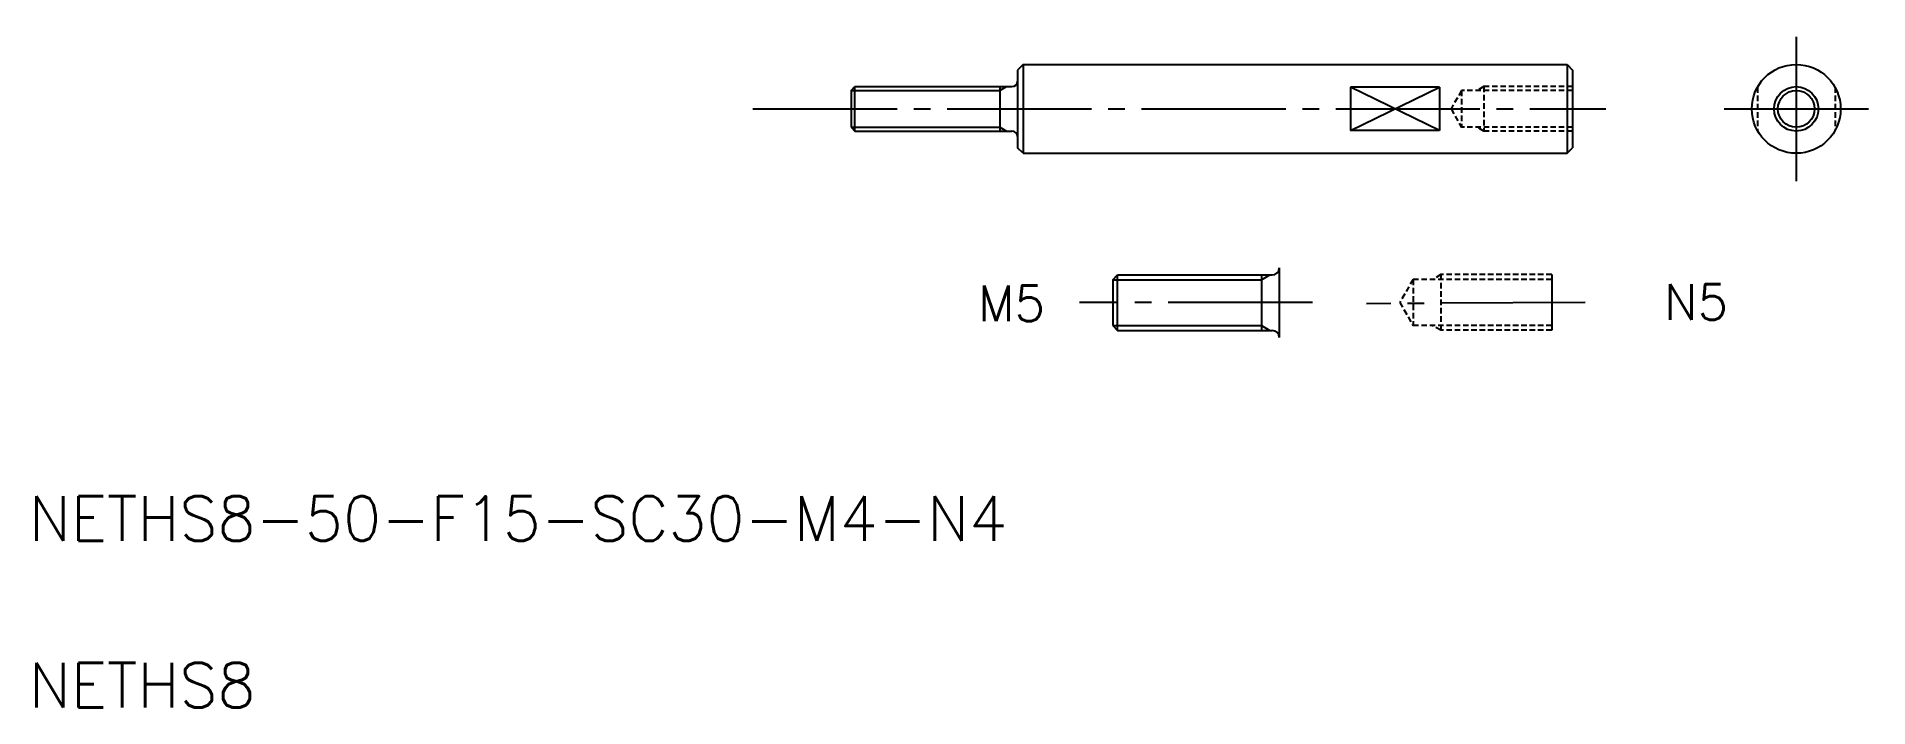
# Model space of a CAD drawing. Extents: x 11 to 176, y 62 to 122.
import ezdxf

# ---------------------------------------------------------------- set-up
doc = ezdxf.new("R2010")
doc.units = 0
doc.linetypes.add('CENTER', pattern=[17.5, 13, -1.5, 1.5, -1.5])
doc.linetypes.add('DASHED', pattern=[0.75, 0.5, -0.25])
doc.layers.get('0').update_dxf_attribs({"linetype": 'CONTINUOUS'})
doc.layers.add('CENTER', color=1, linetype='CENTER')
doc.styles.get("Standard").update_dxf_attribs({"font": 'txt', "bigfont": 'BIGFONT'})

msp = doc.modelspace()

# ---------------------------------------------------------------- linework, layer by layer
at = {"color": 7, "linetype": 'CONTINUOUS'}
for p, q in [((99.55, 119.88), (99.05, 119.38)), ((99.05, 119.38), (99.05, 112.38)), ((99.55, 119.88), (148.55, 119.88)), ((99.55, 119.88), (99.55, 111.88)), ((148.55, 119.88), (149.05, 119.38)), ((148.55, 119.88), (148.55, 111.88)), ((149.05, 119.38), (149.05, 112.38)), ((84.05, 117.53), (84.4, 117.88)), ((84.05, 117.53), (84.05, 114.23)), ((84.4, 117.88), (98.55, 117.88)), ((84.4, 113.88), (84.4, 117.88)), ((97.45, 117.88), (97.45, 113.88)), ((129.05, 117.82), (129.05, 113.94)), ((137.05, 117.82), (129.05, 117.82)), ((137.05, 117.82), (137.05, 113.94)), ((84.05, 114.23), (84.4, 113.88)), ((84.4, 113.88), (98.55, 113.88)), ((137.05, 113.94), (129.05, 113.94)), ((99.55, 111.88), (99.05, 112.38)), ((148.55, 111.88), (149.05, 112.38)), ((99.55, 111.88), (148.55, 111.88)), ((107.62, 100.5), (108.06, 100.94)), ((108.06, 95.94), (108.06, 100.94)), ((108.06, 100.94), (122, 100.94)), ((121.02, 100.94), (121.02, 95.94)), ((122.62, 101.56), (122.62, 95.31)), ((147.18, 100.96), (147.18, 95.96)), ((107.62, 100.5), (107.62, 96.38)), ((107.62, 96.38), (108.06, 95.94)), ((108.06, 95.94), (122, 95.94))]:
    msp.add_line(p, q, dxfattribs=at)
at = {"color": 3, "linetype": 'CONTINUOUS'}
for p, q in [((84.05, 117.53), (97.45, 117.53)), ((97.45, 117.53), (98.06, 117.88)), ((129.05, 113.94), (137.05, 117.82)), ((137.05, 113.94), (129.05, 117.82)), ((84.05, 114.23), (97.45, 114.23)), ((97.45, 114.23), (98.06, 113.88)), ((121.02, 100.5), (121.78, 100.94)), ((107.62, 100.5), (121.02, 100.5)), ((107.62, 96.38), (121.02, 96.38)), ((121.02, 96.38), (121.78, 95.94))]:
    msp.add_line(p, q, dxfattribs=at)
at = {"color": 3, "linetype": 'DASHED'}
for p, q in [((139.05, 117.53), (138.1, 115.88)), ((149.05, 117.53), (139.05, 117.53)), ((139.05, 117.53), (139.05, 114.23)), ((141.05, 117.88), (140.45, 117.53)), ((149.05, 117.88), (141.05, 117.88)), ((141.05, 117.88), (141.05, 113.88)), ((165.7, 117.82), (165.7, 113.94)), ((172.7, 117.82), (172.7, 113.94)), ((138.1, 115.88), (139.05, 114.23)), ((149.05, 114.23), (139.05, 114.23)), ((141.05, 113.88), (140.45, 114.23)), ((149.05, 113.88), (141.05, 113.88)), ((137.18, 100.96), (136.43, 100.52)), ((137.18, 100.96), (137.18, 95.96)), ((147.18, 100.96), (137.18, 100.96)), ((134.68, 100.52), (133.49, 98.46)), ((134.68, 100.52), (134.68, 96.39)), ((147.18, 100.52), (134.68, 100.52)), ((133.49, 98.46), (134.68, 96.39)), ((147.18, 96.39), (134.68, 96.39)), ((137.18, 95.96), (136.43, 96.39)), ((147.18, 95.96), (137.18, 95.96))]:
    msp.add_line(p, q, dxfattribs=at)
at = {"color": 7, "linetype": 'CONTINUOUS'}
for radius in [4, 1.65]:
    msp.add_circle((169.2, 115.88), radius, dxfattribs=at)
at = {"color": 3, "linetype": 'CONTINUOUS'}
msp.add_circle((169.2, 115.88), 2, dxfattribs=at)
at = {"color": 7, "linetype": 'CONTINUOUS'}
for centre, radius, start, end in [((98.55, 118.38), 0.5, 270, 0), ((98.55, 113.38), 0.5, 0, 90), ((122, 101.56), 0.625, 270, 0), ((122, 95.31), 0.625, 0, 90)]:
    msp.add_arc(centre, radius, start, end, dxfattribs=at)
at = {"layer": 'CENTER', "color": 1, "linetype": 'CENTER'}
for p, q in [((169.2, 122.38), (169.2, 109.38)), ((75.21, 115.88), (152.05, 115.88)), ((162.7, 115.88), (175.7, 115.88)), ((125.62, 98.44), (104.62, 98.44)), ((150.18, 98.46), (130.5, 98.34))]:
    msp.add_line(p, q, dxfattribs=at)

# ---------------------------------------------------------------- texts
at = {"color": 7, "linetype": 'CONTINUOUS'}
for s, height, p in [('M5', 3.2, (95.49, 96.77)), ('N5', 3.2, (157.3, 96.89)), ('NETHS8', 4, (10, 62.01))]:
    msp.add_text(s, height=height, dxfattribs=at).set_placement(p)
msp.add_text('NETHS8-50-F15-SC30-M4-N4', height=4).set_placement((10, 77.01))

doc.saveas('drawing.dxf')
